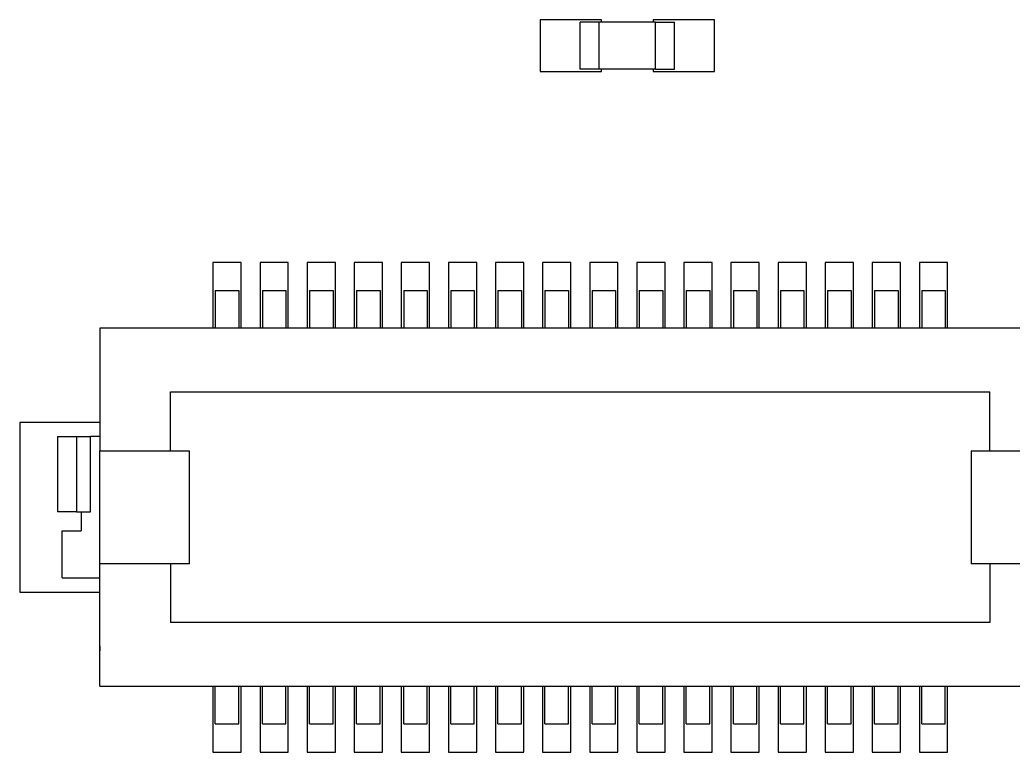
# Model space of a CAD drawing. Extents: x 97.2 to 170.2, y 87.9 to 131.3.
# Drawn here: x 119.02 to 129.56, y 102.14 to 109.91 of the extents above; entities that cross this region are included whole.
import ezdxf

# ---------------------------------------------------------------- set-up
doc = ezdxf.new("R2010")
doc.units = 0
doc.layers.add('ProjItem010', color=7, linetype='CONTINUOUS')

msp = doc.modelspace()

# ---------------------------------------------------------------- linework, layer by layer
at = {"layer": 'ProjItem010'}
for p, q in [((125.192, 109.91), (124.542, 109.91)), ((124.542, 109.91), (124.542, 109.36)), ((125.192, 109.91), (124.542, 109.91)), ((124.542, 109.91), (124.542, 109.36)), ((125.192, 109.885), (125.192, 109.91)), ((125.192, 109.885), (125.192, 109.91)), ((126.392, 109.91), (125.742, 109.91)), ((125.742, 109.91), (125.742, 109.885)), ((126.392, 109.91), (125.742, 109.91)), ((125.742, 109.91), (125.742, 109.885)), ((126.392, 109.36), (126.392, 109.91)), ((126.392, 109.36), (126.392, 109.91)), ((125.167, 109.885), (124.967, 109.885)), ((124.967, 109.385), (124.967, 109.885)), ((125.167, 109.885), (124.967, 109.885)), ((124.967, 109.385), (124.967, 109.885)), ((125.167, 109.385), (125.167, 109.885)), ((125.767, 109.885), (125.167, 109.885)), ((125.167, 109.385), (125.167, 109.885)), ((125.167, 109.385), (125.167, 109.885)), ((125.767, 109.885), (125.167, 109.885)), ((125.167, 109.385), (125.167, 109.885)), ((125.767, 109.385), (125.767, 109.885)), ((125.767, 109.885), (125.967, 109.885)), ((125.767, 109.385), (125.767, 109.885)), ((125.767, 109.385), (125.767, 109.885)), ((125.767, 109.885), (125.967, 109.885)), ((125.767, 109.385), (125.767, 109.885)), ((125.967, 109.385), (125.967, 109.885)), ((125.967, 109.385), (125.967, 109.885)), ((124.542, 109.36), (125.192, 109.36)), ((124.542, 109.36), (125.192, 109.36)), ((125.167, 109.385), (124.967, 109.385)), ((125.167, 109.385), (124.967, 109.385)), ((125.767, 109.385), (125.167, 109.385)), ((125.767, 109.385), (125.167, 109.385)), ((125.192, 109.36), (125.192, 109.385)), ((125.192, 109.36), (125.192, 109.385)), ((125.742, 109.385), (125.742, 109.36)), ((125.742, 109.385), (125.742, 109.36)), ((125.742, 109.36), (126.392, 109.36)), ((125.742, 109.36), (126.392, 109.36)), ((125.767, 109.385), (125.967, 109.385)), ((125.767, 109.385), (125.967, 109.385)), ((121.367, 107.335), (121.067, 107.335)), ((121.067, 107.335), (121.067, 106.635)), ((121.367, 107.335), (121.067, 107.335)), ((121.067, 107.335), (121.067, 106.635)), ((121.367, 106.635), (121.367, 107.335)), ((121.367, 106.635), (121.367, 107.335)), ((121.867, 107.335), (121.567, 107.335)), ((121.567, 107.335), (121.567, 106.635)), ((121.867, 107.335), (121.567, 107.335)), ((121.567, 107.335), (121.567, 106.635)), ((121.867, 106.635), (121.867, 107.335)), ((121.867, 106.635), (121.867, 107.335)), ((122.367, 107.335), (122.067, 107.335)), ((122.067, 107.335), (122.067, 106.635)), ((122.367, 107.335), (122.067, 107.335)), ((122.067, 107.335), (122.067, 106.635)), ((122.367, 106.635), (122.367, 107.335)), ((122.367, 106.635), (122.367, 107.335)), ((122.867, 107.335), (122.567, 107.335)), ((122.567, 107.335), (122.567, 106.635)), ((122.867, 107.335), (122.567, 107.335)), ((122.567, 107.335), (122.567, 106.635)), ((122.867, 106.635), (122.867, 107.335)), ((122.867, 106.635), (122.867, 107.335)), ((123.367, 107.335), (123.067, 107.335)), ((123.067, 107.335), (123.067, 106.635)), ((123.367, 107.335), (123.067, 107.335)), ((123.067, 107.335), (123.067, 106.635)), ((123.367, 106.635), (123.367, 107.335)), ((123.367, 106.635), (123.367, 107.335)), ((123.867, 107.335), (123.567, 107.335)), ((123.567, 107.335), (123.567, 106.635)), ((123.867, 107.335), (123.567, 107.335)), ((123.567, 107.335), (123.567, 106.635)), ((123.867, 106.635), (123.867, 107.335)), ((123.867, 106.635), (123.867, 107.335)), ((124.367, 107.335), (124.067, 107.335)), ((124.067, 107.335), (124.067, 106.635)), ((124.367, 107.335), (124.067, 107.335)), ((124.067, 107.335), (124.067, 106.635)), ((124.367, 106.635), (124.367, 107.335)), ((124.367, 106.635), (124.367, 107.335)), ((124.867, 107.335), (124.567, 107.335)), ((124.567, 107.335), (124.567, 106.635)), ((124.867, 107.335), (124.567, 107.335)), ((124.567, 107.335), (124.567, 106.635)), ((124.867, 106.635), (124.867, 107.335)), ((124.867, 106.635), (124.867, 107.335)), ((125.367, 107.335), (125.067, 107.335)), ((125.067, 107.335), (125.067, 106.635)), ((125.367, 107.335), (125.067, 107.335)), ((125.067, 107.335), (125.067, 106.635)), ((125.367, 106.635), (125.367, 107.335)), ((125.367, 106.635), (125.367, 107.335)), ((125.867, 107.335), (125.567, 107.335)), ((125.567, 107.335), (125.567, 106.635)), ((125.867, 107.335), (125.567, 107.335)), ((125.567, 107.335), (125.567, 106.635)), ((125.867, 106.635), (125.867, 107.335)), ((125.867, 106.635), (125.867, 107.335)), ((126.367, 107.335), (126.067, 107.335)), ((126.067, 107.335), (126.067, 106.635)), ((126.367, 107.335), (126.067, 107.335)), ((126.067, 107.335), (126.067, 106.635)), ((126.367, 106.635), (126.367, 107.335)), ((126.367, 106.635), (126.367, 107.335)), ((126.867, 107.335), (126.567, 107.335)), ((126.567, 107.335), (126.567, 106.635)), ((126.867, 107.335), (126.567, 107.335)), ((126.567, 107.335), (126.567, 106.635)), ((126.867, 106.635), (126.867, 107.335)), ((126.867, 106.635), (126.867, 107.335)), ((127.367, 107.335), (127.067, 107.335)), ((127.067, 107.335), (127.067, 106.635)), ((127.367, 107.335), (127.067, 107.335)), ((127.067, 107.335), (127.067, 106.635)), ((127.367, 106.635), (127.367, 107.335)), ((127.367, 106.635), (127.367, 107.335)), ((127.867, 107.335), (127.567, 107.335)), ((127.567, 107.335), (127.567, 106.635)), ((127.867, 107.335), (127.567, 107.335)), ((127.567, 107.335), (127.567, 106.635)), ((127.867, 106.635), (127.867, 107.335)), ((127.867, 106.635), (127.867, 107.335)), ((128.367, 107.335), (128.067, 107.335)), ((128.067, 107.335), (128.067, 106.635)), ((128.367, 107.335), (128.067, 107.335)), ((128.067, 107.335), (128.067, 106.635)), ((128.367, 106.635), (128.367, 107.335)), ((128.367, 106.635), (128.367, 107.335)), ((128.867, 107.335), (128.567, 107.335)), ((128.567, 107.335), (128.567, 106.635)), ((128.867, 107.335), (128.567, 107.335)), ((128.567, 107.335), (128.567, 106.635)), ((128.867, 106.635), (128.867, 107.335)), ((128.867, 106.635), (128.867, 107.335)), ((121.092, 107.035), (121.092, 106.635)), ((121.092, 107.035), (121.342, 107.035)), ((121.092, 107.035), (121.092, 106.635)), ((121.092, 107.035), (121.342, 107.035)), ((121.342, 107.035), (121.342, 106.635)), ((121.342, 107.035), (121.342, 106.635)), ((121.592, 107.035), (121.592, 106.635)), ((121.592, 107.035), (121.842, 107.035)), ((121.592, 107.035), (121.592, 106.635)), ((121.592, 107.035), (121.842, 107.035)), ((121.842, 107.035), (121.842, 106.635)), ((121.842, 107.035), (121.842, 106.635)), ((122.092, 107.035), (122.092, 106.635)), ((122.092, 107.035), (122.342, 107.035)), ((122.092, 107.035), (122.092, 106.635)), ((122.092, 107.035), (122.342, 107.035)), ((122.342, 107.035), (122.342, 106.635)), ((122.342, 107.035), (122.342, 106.635)), ((122.592, 107.035), (122.592, 106.635)), ((122.592, 107.035), (122.842, 107.035)), ((122.592, 107.035), (122.592, 106.635)), ((122.592, 107.035), (122.842, 107.035)), ((122.842, 107.035), (122.842, 106.635)), ((122.842, 107.035), (122.842, 106.635)), ((123.092, 107.035), (123.092, 106.635)), ((123.092, 107.035), (123.342, 107.035)), ((123.092, 107.035), (123.092, 106.635)), ((123.092, 107.035), (123.342, 107.035)), ((123.342, 107.035), (123.342, 106.635)), ((123.342, 107.035), (123.342, 106.635)), ((123.592, 107.035), (123.592, 106.635)), ((123.592, 107.035), (123.842, 107.035)), ((123.592, 107.035), (123.592, 106.635)), ((123.592, 107.035), (123.842, 107.035)), ((123.842, 107.035), (123.842, 106.635)), ((123.842, 107.035), (123.842, 106.635)), ((124.092, 107.035), (124.092, 106.635)), ((124.092, 107.035), (124.342, 107.035)), ((124.092, 107.035), (124.092, 106.635)), ((124.092, 107.035), (124.342, 107.035)), ((124.342, 107.035), (124.342, 106.635)), ((124.342, 107.035), (124.342, 106.635)), ((124.592, 107.035), (124.592, 106.635)), ((124.592, 107.035), (124.842, 107.035)), ((124.592, 107.035), (124.592, 106.635)), ((124.592, 107.035), (124.842, 107.035)), ((124.842, 107.035), (124.842, 106.635)), ((124.842, 107.035), (124.842, 106.635)), ((125.092, 107.035), (125.092, 106.635)), ((125.092, 107.035), (125.342, 107.035)), ((125.092, 107.035), (125.092, 106.635)), ((125.092, 107.035), (125.342, 107.035)), ((125.342, 107.035), (125.342, 106.635)), ((125.342, 107.035), (125.342, 106.635)), ((125.592, 107.035), (125.592, 106.635)), ((125.592, 107.035), (125.842, 107.035)), ((125.592, 107.035), (125.592, 106.635)), ((125.592, 107.035), (125.842, 107.035)), ((125.842, 107.035), (125.842, 106.635)), ((125.842, 107.035), (125.842, 106.635)), ((126.092, 107.035), (126.092, 106.635)), ((126.092, 107.035), (126.342, 107.035)), ((126.092, 107.035), (126.092, 106.635)), ((126.092, 107.035), (126.342, 107.035)), ((126.342, 107.035), (126.342, 106.635)), ((126.342, 107.035), (126.342, 106.635)), ((126.592, 107.035), (126.592, 106.635)), ((126.592, 107.035), (126.842, 107.035)), ((126.592, 107.035), (126.592, 106.635)), ((126.592, 107.035), (126.842, 107.035)), ((126.842, 107.035), (126.842, 106.635)), ((126.842, 107.035), (126.842, 106.635)), ((127.092, 107.035), (127.092, 106.635)), ((127.092, 107.035), (127.342, 107.035)), ((127.092, 107.035), (127.092, 106.635)), ((127.092, 107.035), (127.342, 107.035)), ((127.342, 107.035), (127.342, 106.635)), ((127.342, 107.035), (127.342, 106.635)), ((127.592, 107.035), (127.592, 106.635)), ((127.592, 107.035), (127.842, 107.035)), ((127.592, 107.035), (127.592, 106.635)), ((127.592, 107.035), (127.842, 107.035)), ((127.842, 107.035), (127.842, 106.635)), ((127.842, 107.035), (127.842, 106.635)), ((128.092, 107.035), (128.092, 106.635)), ((128.092, 107.035), (128.342, 107.035)), ((128.092, 107.035), (128.092, 106.635)), ((128.092, 107.035), (128.342, 107.035)), ((128.342, 107.035), (128.342, 106.635)), ((128.342, 107.035), (128.342, 106.635)), ((128.592, 107.035), (128.592, 106.635)), ((128.592, 107.035), (128.842, 107.035)), ((128.592, 107.035), (128.592, 106.635)), ((128.592, 107.035), (128.842, 107.035)), ((128.842, 107.035), (128.842, 106.635)), ((128.842, 107.035), (128.842, 106.635)), ((130.067, 106.635), (119.867, 106.635)), ((119.867, 106.635), (119.867, 105.335)), ((130.067, 106.635), (119.867, 106.635)), ((119.867, 106.635), (119.867, 105.335)), ((120.617, 105.96), (129.317, 105.96)), ((120.617, 105.335), (120.617, 105.96)), ((120.617, 105.96), (129.317, 105.96)), ((120.617, 105.335), (120.617, 105.96)), ((129.317, 105.335), (129.317, 105.96)), ((129.317, 105.335), (129.317, 105.96)), ((119.867, 105.635), (119.017, 105.635)), ((119.017, 105.635), (119.017, 103.835)), ((119.867, 105.635), (119.017, 105.635)), ((119.017, 105.635), (119.017, 103.835)), ((119.417, 105.485), (119.617, 105.485)), ((119.417, 105.485), (119.417, 104.685)), ((119.417, 105.485), (119.617, 105.485)), ((119.417, 105.485), (119.417, 104.685)), ((119.617, 105.485), (119.617, 104.685)), ((119.617, 105.485), (119.617, 104.685)), ((119.867, 105.485), (119.767, 105.485)), ((119.867, 105.485), (119.767, 105.485)), ((119.767, 104.685), (119.767, 105.485)), ((119.767, 104.685), (119.767, 105.485)), ((119.867, 105.335), (120.617, 105.335)), ((119.867, 104.135), (119.867, 105.335)), ((119.867, 105.335), (120.617, 105.335)), ((119.867, 104.135), (119.867, 105.335)), ((120.617, 105.335), (120.817, 105.335)), ((120.617, 105.335), (120.817, 105.335)), ((120.817, 104.135), (120.817, 105.335)), ((120.817, 104.135), (120.817, 105.335)), ((129.117, 105.335), (129.317, 105.335)), ((129.117, 105.335), (129.117, 104.135)), ((129.117, 105.335), (129.317, 105.335)), ((129.117, 105.335), (129.117, 104.135)), ((129.317, 105.335), (130.067, 105.335)), ((129.317, 105.335), (130.067, 105.335)), ((119.617, 104.685), (119.417, 104.685)), ((119.617, 104.685), (119.417, 104.685)), ((119.667, 104.685), (119.667, 104.485)), ((119.667, 104.685), (119.667, 104.485)), ((119.467, 104.485), (119.667, 104.485)), ((119.467, 103.985), (119.467, 104.485)), ((119.467, 104.485), (119.667, 104.485)), ((119.467, 103.985), (119.467, 104.485)), ((119.867, 102.835), (119.867, 104.135)), ((120.617, 104.135), (119.867, 104.135)), ((119.867, 102.835), (119.867, 104.135)), ((120.617, 104.135), (119.867, 104.135)), ((120.617, 104.135), (120.617, 103.51)), ((120.817, 104.135), (120.617, 104.135)), ((120.617, 104.135), (120.617, 103.51)), ((120.817, 104.135), (120.617, 104.135)), ((129.317, 104.135), (129.117, 104.135)), ((129.317, 104.135), (129.117, 104.135)), ((130.067, 104.135), (129.317, 104.135)), ((129.317, 104.135), (129.317, 103.51)), ((130.067, 104.135), (129.317, 104.135)), ((129.317, 104.135), (129.317, 103.51)), ((119.467, 103.985), (119.867, 103.985)), ((119.467, 103.985), (119.867, 103.985)), ((119.017, 103.835), (119.867, 103.835)), ((119.017, 103.835), (119.867, 103.835)), ((129.317, 103.51), (120.617, 103.51)), ((129.317, 103.51), (120.617, 103.51)), ((119.867, 102.835), (130.067, 102.835)), ((119.867, 102.835), (130.067, 102.835)), ((121.067, 102.835), (121.067, 102.135)), ((121.067, 102.835), (121.067, 102.135)), ((121.092, 102.435), (121.092, 102.835)), ((121.092, 102.435), (121.092, 102.835)), ((121.342, 102.435), (121.342, 102.835)), ((121.342, 102.435), (121.342, 102.835)), ((121.367, 102.135), (121.367, 102.835)), ((121.367, 102.135), (121.367, 102.835)), ((121.567, 102.835), (121.567, 102.135)), ((121.567, 102.835), (121.567, 102.135)), ((121.592, 102.435), (121.592, 102.835)), ((121.592, 102.435), (121.592, 102.835)), ((121.842, 102.435), (121.842, 102.835)), ((121.842, 102.435), (121.842, 102.835)), ((121.867, 102.135), (121.867, 102.835)), ((121.867, 102.135), (121.867, 102.835)), ((122.067, 102.835), (122.067, 102.135)), ((122.067, 102.835), (122.067, 102.135)), ((122.092, 102.435), (122.092, 102.835)), ((122.092, 102.435), (122.092, 102.835)), ((122.342, 102.435), (122.342, 102.835)), ((122.342, 102.435), (122.342, 102.835)), ((122.367, 102.135), (122.367, 102.835)), ((122.367, 102.135), (122.367, 102.835)), ((122.567, 102.835), (122.567, 102.135)), ((122.567, 102.835), (122.567, 102.135)), ((122.592, 102.435), (122.592, 102.835)), ((122.592, 102.435), (122.592, 102.835)), ((122.842, 102.435), (122.842, 102.835)), ((122.842, 102.435), (122.842, 102.835)), ((122.867, 102.135), (122.867, 102.835)), ((122.867, 102.135), (122.867, 102.835)), ((123.067, 102.835), (123.067, 102.135)), ((123.067, 102.835), (123.067, 102.135)), ((123.092, 102.435), (123.092, 102.835)), ((123.092, 102.435), (123.092, 102.835)), ((123.342, 102.435), (123.342, 102.835)), ((123.342, 102.435), (123.342, 102.835)), ((123.367, 102.135), (123.367, 102.835)), ((123.367, 102.135), (123.367, 102.835)), ((123.567, 102.835), (123.567, 102.135)), ((123.567, 102.835), (123.567, 102.135)), ((123.592, 102.435), (123.592, 102.835)), ((123.592, 102.435), (123.592, 102.835)), ((123.842, 102.435), (123.842, 102.835)), ((123.842, 102.435), (123.842, 102.835)), ((123.867, 102.135), (123.867, 102.835)), ((123.867, 102.135), (123.867, 102.835)), ((124.067, 102.835), (124.067, 102.135)), ((124.067, 102.835), (124.067, 102.135)), ((124.092, 102.435), (124.092, 102.835)), ((124.092, 102.435), (124.092, 102.835)), ((124.342, 102.435), (124.342, 102.835)), ((124.342, 102.435), (124.342, 102.835)), ((124.367, 102.135), (124.367, 102.835)), ((124.367, 102.135), (124.367, 102.835)), ((124.567, 102.835), (124.567, 102.135)), ((124.567, 102.835), (124.567, 102.135)), ((124.592, 102.435), (124.592, 102.835)), ((124.592, 102.435), (124.592, 102.835)), ((124.842, 102.435), (124.842, 102.835)), ((124.842, 102.435), (124.842, 102.835)), ((124.867, 102.135), (124.867, 102.835)), ((124.867, 102.135), (124.867, 102.835)), ((125.067, 102.835), (125.067, 102.135)), ((125.067, 102.835), (125.067, 102.135)), ((125.092, 102.435), (125.092, 102.835)), ((125.092, 102.435), (125.092, 102.835)), ((125.342, 102.435), (125.342, 102.835)), ((125.342, 102.435), (125.342, 102.835)), ((125.367, 102.135), (125.367, 102.835)), ((125.367, 102.135), (125.367, 102.835)), ((125.567, 102.835), (125.567, 102.135)), ((125.567, 102.835), (125.567, 102.135)), ((125.592, 102.435), (125.592, 102.835)), ((125.592, 102.435), (125.592, 102.835)), ((125.842, 102.435), (125.842, 102.835)), ((125.842, 102.435), (125.842, 102.835)), ((125.867, 102.135), (125.867, 102.835)), ((125.867, 102.135), (125.867, 102.835)), ((126.067, 102.835), (126.067, 102.135)), ((126.067, 102.835), (126.067, 102.135)), ((126.092, 102.435), (126.092, 102.835)), ((126.092, 102.435), (126.092, 102.835)), ((126.342, 102.435), (126.342, 102.835)), ((126.342, 102.435), (126.342, 102.835)), ((126.367, 102.135), (126.367, 102.835)), ((126.367, 102.135), (126.367, 102.835)), ((126.567, 102.835), (126.567, 102.135)), ((126.567, 102.835), (126.567, 102.135)), ((126.592, 102.435), (126.592, 102.835)), ((126.592, 102.435), (126.592, 102.835)), ((126.842, 102.435), (126.842, 102.835)), ((126.842, 102.435), (126.842, 102.835)), ((126.867, 102.135), (126.867, 102.835)), ((126.867, 102.135), (126.867, 102.835)), ((127.067, 102.835), (127.067, 102.135)), ((127.067, 102.835), (127.067, 102.135)), ((127.092, 102.435), (127.092, 102.835)), ((127.092, 102.435), (127.092, 102.835)), ((127.342, 102.435), (127.342, 102.835)), ((127.342, 102.435), (127.342, 102.835)), ((127.367, 102.135), (127.367, 102.835)), ((127.367, 102.135), (127.367, 102.835)), ((127.567, 102.835), (127.567, 102.135)), ((127.567, 102.835), (127.567, 102.135)), ((127.592, 102.435), (127.592, 102.835)), ((127.592, 102.435), (127.592, 102.835)), ((127.842, 102.435), (127.842, 102.835)), ((127.842, 102.435), (127.842, 102.835)), ((127.867, 102.135), (127.867, 102.835)), ((127.867, 102.135), (127.867, 102.835)), ((128.067, 102.835), (128.067, 102.135)), ((128.067, 102.835), (128.067, 102.135)), ((128.092, 102.435), (128.092, 102.835)), ((128.092, 102.435), (128.092, 102.835)), ((128.342, 102.435), (128.342, 102.835)), ((128.342, 102.435), (128.342, 102.835)), ((128.367, 102.135), (128.367, 102.835)), ((128.367, 102.135), (128.367, 102.835)), ((128.567, 102.835), (128.567, 102.135)), ((128.567, 102.835), (128.567, 102.135)), ((128.592, 102.435), (128.592, 102.835)), ((128.592, 102.435), (128.592, 102.835)), ((128.842, 102.435), (128.842, 102.835)), ((128.842, 102.435), (128.842, 102.835)), ((128.867, 102.135), (128.867, 102.835)), ((128.867, 102.135), (128.867, 102.835)), ((121.092, 102.435), (121.342, 102.435)), ((121.092, 102.435), (121.342, 102.435)), ((121.592, 102.435), (121.842, 102.435)), ((121.592, 102.435), (121.842, 102.435)), ((122.092, 102.435), (122.342, 102.435)), ((122.092, 102.435), (122.342, 102.435)), ((122.592, 102.435), (122.842, 102.435)), ((122.592, 102.435), (122.842, 102.435)), ((123.092, 102.435), (123.342, 102.435)), ((123.092, 102.435), (123.342, 102.435)), ((123.592, 102.435), (123.842, 102.435)), ((123.592, 102.435), (123.842, 102.435)), ((124.092, 102.435), (124.342, 102.435)), ((124.092, 102.435), (124.342, 102.435)), ((124.592, 102.435), (124.842, 102.435)), ((124.592, 102.435), (124.842, 102.435)), ((125.092, 102.435), (125.342, 102.435)), ((125.092, 102.435), (125.342, 102.435)), ((125.592, 102.435), (125.842, 102.435)), ((125.592, 102.435), (125.842, 102.435)), ((126.092, 102.435), (126.342, 102.435)), ((126.092, 102.435), (126.342, 102.435)), ((126.592, 102.435), (126.842, 102.435)), ((126.592, 102.435), (126.842, 102.435)), ((127.092, 102.435), (127.342, 102.435)), ((127.092, 102.435), (127.342, 102.435)), ((127.592, 102.435), (127.842, 102.435)), ((127.592, 102.435), (127.842, 102.435)), ((128.092, 102.435), (128.342, 102.435)), ((128.092, 102.435), (128.342, 102.435)), ((128.592, 102.435), (128.842, 102.435)), ((128.592, 102.435), (128.842, 102.435)), ((121.067, 102.135), (121.367, 102.135)), ((121.067, 102.135), (121.367, 102.135)), ((121.567, 102.135), (121.867, 102.135)), ((121.567, 102.135), (121.867, 102.135)), ((122.067, 102.135), (122.367, 102.135)), ((122.067, 102.135), (122.367, 102.135)), ((122.567, 102.135), (122.867, 102.135)), ((122.567, 102.135), (122.867, 102.135)), ((123.067, 102.135), (123.367, 102.135)), ((123.067, 102.135), (123.367, 102.135)), ((123.567, 102.135), (123.867, 102.135)), ((123.567, 102.135), (123.867, 102.135)), ((124.067, 102.135), (124.367, 102.135)), ((124.067, 102.135), (124.367, 102.135)), ((124.567, 102.135), (124.867, 102.135)), ((124.567, 102.135), (124.867, 102.135)), ((125.067, 102.135), (125.367, 102.135)), ((125.067, 102.135), (125.367, 102.135)), ((125.567, 102.135), (125.867, 102.135)), ((125.567, 102.135), (125.867, 102.135)), ((126.067, 102.135), (126.367, 102.135)), ((126.067, 102.135), (126.367, 102.135)), ((126.567, 102.135), (126.867, 102.135)), ((126.567, 102.135), (126.867, 102.135)), ((127.067, 102.135), (127.367, 102.135)), ((127.067, 102.135), (127.367, 102.135)), ((127.567, 102.135), (127.867, 102.135)), ((127.567, 102.135), (127.867, 102.135)), ((128.067, 102.135), (128.367, 102.135)), ((128.067, 102.135), (128.367, 102.135)), ((128.567, 102.135), (128.867, 102.135)), ((128.567, 102.135), (128.867, 102.135))]:
    msp.add_line(p, q, dxfattribs=at)
msp.add_arc((120.167, 103.235), 0.301, 175.328, -175.328, dxfattribs=at)
for points in [[(119.617, 105.485), (119.616, 105.485), (119.687, 105.485), (119.767, 105.485)], [(119.617, 105.485), (119.616, 105.485), (119.687, 105.485), (119.767, 105.485)], [(119.617, 104.685), (119.616, 104.685), (119.687, 104.685), (119.767, 104.685)], [(119.617, 104.685), (119.616, 104.685), (119.687, 104.685), (119.767, 104.685)]]:
    msp.add_open_spline(points, degree=3, dxfattribs=at)

doc.saveas('drawing.dxf')
